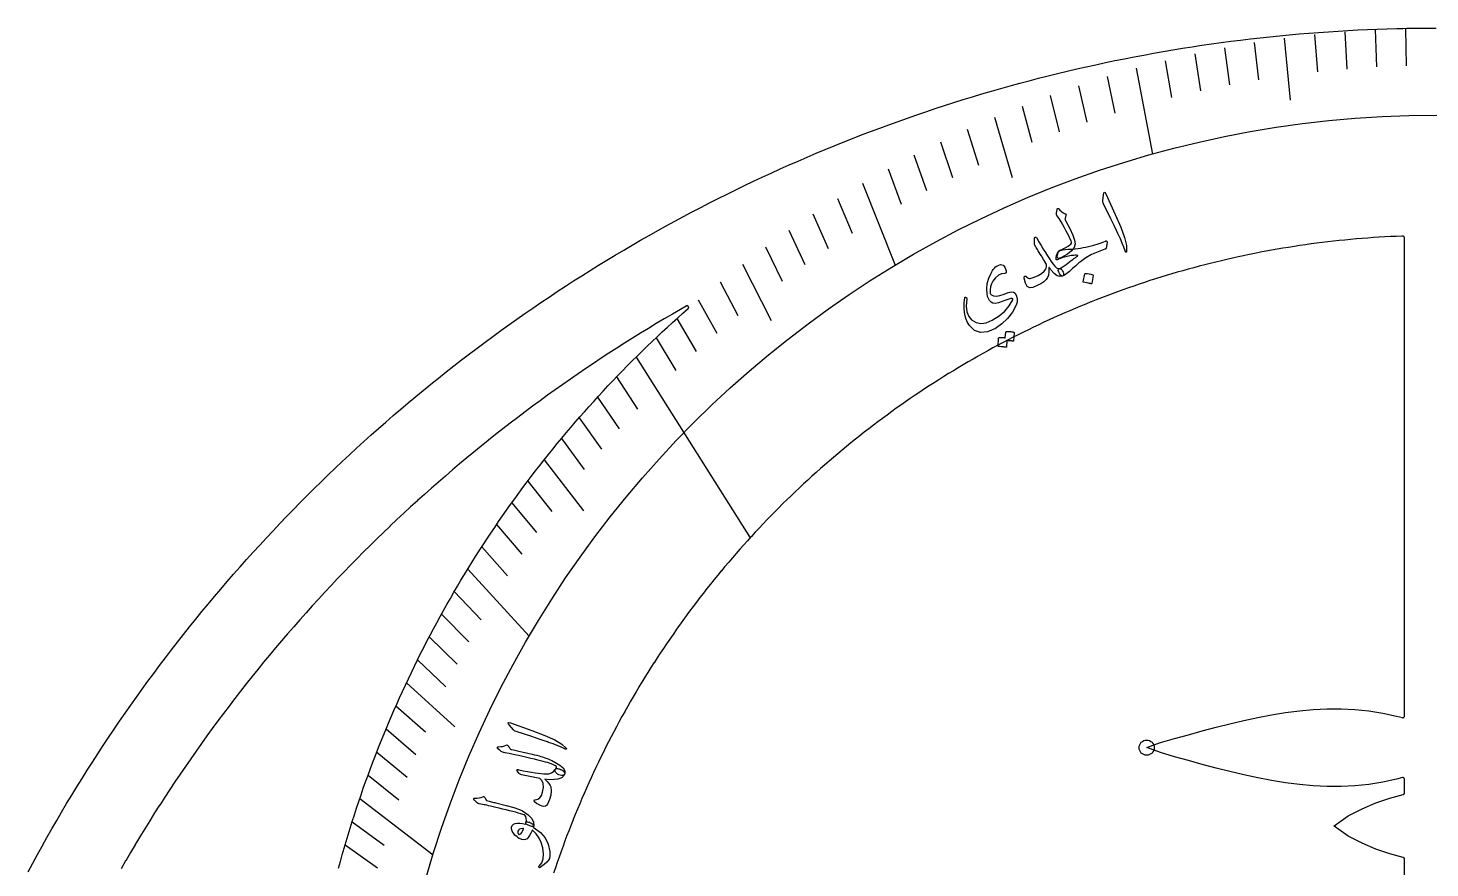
# Model space of a CAD drawing. Header units: millimetres. Extents: x -252 to 252, y -252 to 252.
# Drawn here: x -222.4 to -1, y 119.5 to 252.2 of the extents above; entities that cross this region are included whole.
import ezdxf

# ---------------------------------------------------------------- set-up
doc = ezdxf.new("R2010")
doc.units = ezdxf.units.MM
for name, color, linetype in [('CUT_INNER', 6, 'Continuous'), ('CUT_OUTER', 1, 'Continuous'), ('ENGRAVE', 7, 'Continuous'), ('ENGRAVE_FINE', 8, 'Continuous'), ('TEXT', 5, 'Continuous')]:
    doc.layers.add(name, color=color, linetype=linetype)

msp = doc.modelspace()

# ---------------------------------------------------------------- linework, layer by layer
at = {"layer": 'CUT_INNER'}
for points in [[(-5, 66.5864), (-5, 120.9072), (-5.0013, 120.9322), (-5.005, 120.9569), (-5.0112, 120.9812), (-5.0198, 121.0047), (-5.0307, 121.0272), (-5.0438, 121.0485), (-5.059, 121.0685), (-5.0761, 121.0868), (-5.0949, 121.1032), (-5.1153, 121.1178), (-5.1371, 121.1302), (-5.1599, 121.1404), (-5.1837, 121.1482), (-7.3031, 121.7311), (-7.3102, 121.7333), (-9.4959, 122.4773), (-9.5034, 122.4801), (-11.6883, 123.3841), (-11.6971, 123.3882), (-13.8811, 124.4968), (-13.8857, 124.4993), (-13.89, 124.5023), (-16.0739, 126.1187), (-16.0784, 126.1223), (-16.0739, 126.126), (-13.89, 127.7424), (-13.8857, 127.7454), (-13.8811, 127.7479), (-11.6971, 128.8565), (-11.6883, 128.8606), (-9.5034, 129.7646), (-9.4959, 129.7674), (-7.3102, 130.5114), (-7.3031, 130.5136), (-5.1837, 131.0965), (-5.1599, 131.1043), (-5.1371, 131.1145), (-5.1153, 131.1269), (-5.0949, 131.1415), (-5.0761, 131.1579), (-5.059, 131.1762), (-5.0438, 131.1962), (-5.0307, 131.2175), (-5.0198, 131.24), (-5.0112, 131.2635), (-5.005, 131.2878), (-5.0013, 131.3125), (-5, 131.3375), (-5, 133.5215), (-5.0012, 133.5457), (-5.0047, 133.5696), (-5.0105, 133.5931), (-5.0185, 133.6159), (-5.0287, 133.6379), (-5.041, 133.6587), (-5.0552, 133.6783), (-5.0713, 133.6963), (-5.089, 133.7128), (-5.1083, 133.7275), (-5.1288, 133.7402), (-5.1505, 133.7509), (-5.1732, 133.7594), (-5.1965, 133.7657), (-5.2204, 133.7698), (-5.2445, 133.7715), (-5.2687, 133.7708), (-5.2927, 133.7678), (-5.3163, 133.7626), (-6.2326, 133.5105), (-6.2396, 133.5088), (-8.4257, 133.0408), (-8.4326, 133.0396), (-10.6188, 132.6981), (-10.6256, 132.6972), (-12.812, 132.4764), (-12.8185, 132.4759), (-15.0052, 132.3696), (-15.0114, 132.3694), (-17.1984, 132.3711), (-17.2042, 132.3712), (-19.3917, 132.4737), (-19.397, 132.474), (-21.585, 132.6692), (-21.5898, 132.6697), (-23.7784, 132.949), (-23.7825, 132.9496), (-25.9717, 133.3036), (-25.9753, 133.3042), (-28.1651, 133.7233), (-28.168, 133.7239), (-30.3584, 134.1979), (-30.3608, 134.1985), (-32.5517, 134.7176), (-32.5535, 134.718), (-34.745, 135.2725), (-34.7463, 135.2729), (-36.9377, 135.8538), (-39.1309, 136.4547), (-41.3242, 137.0722), (-41.3254, 137.0725), (-43.5142, 137.7138), (-43.5214, 137.7162), (-45.7049, 138.5008), (-45.71, 138.503), (-45.7049, 138.5052), (-43.5214, 139.2898), (-43.5142, 139.2922), (-41.3254, 139.9335), (-41.3242, 139.9338), (-39.1326, 140.5508), (-36.9397, 141.1516), (-34.7463, 141.7331), (-34.745, 141.7335), (-32.5535, 142.288), (-32.5517, 142.2884), (-30.3608, 142.8075), (-30.3584, 142.8081), (-28.168, 143.2821), (-28.1651, 143.2827), (-25.9753, 143.7018), (-25.9717, 143.7024), (-23.7825, 144.0564), (-23.7784, 144.057), (-21.5898, 144.3363), (-21.585, 144.3368), (-19.397, 144.532), (-19.3917, 144.5323), (-17.2042, 144.6348), (-17.1984, 144.6349), (-15.0114, 144.6366), (-15.0052, 144.6364), (-12.8185, 144.5301), (-12.812, 144.5296), (-10.6256, 144.3088), (-10.6188, 144.3079), (-8.4326, 143.9664), (-8.4257, 143.9652), (-6.2396, 143.4972), (-6.2326, 143.4955), (-5.3163, 143.2434), (-5.2927, 143.2382), (-5.2687, 143.2352), (-5.2445, 143.2345), (-5.2204, 143.2362), (-5.1965, 143.2403), (-5.1732, 143.2466), (-5.1505, 143.2551), (-5.1288, 143.2658), (-5.1083, 143.2785), (-5.089, 143.2932), (-5.0713, 143.3097), (-5.0552, 143.3278), (-5.041, 143.3473), (-5.0287, 143.3682), (-5.0185, 143.3901), (-5.0105, 143.4129), (-5.0047, 143.4364), (-5.0012, 143.4603), (-5, 143.4845), (-5, 219.0696), (-5.0013, 219.0946), (-5.005, 219.1194), (-5.0112, 219.1436), (-5.0198, 219.1672), (-5.0308, 219.1897), (-5.0439, 219.2111), (-5.0591, 219.231), (-5.0762, 219.2493), (-5.0951, 219.2658), (-5.1155, 219.2803), (-5.1373, 219.2927), (-5.1602, 219.3029), (-5.184, 219.3107), (-5.2085, 219.3161), (-5.2334, 219.319), (-5.2584, 219.3194), (-5.4025, 219.3146), (-5.4041, 219.3145), (-6.3026, 219.2786), (-6.3041, 219.2786), (-7.2024, 219.2372), (-7.2039, 219.2371), (-8.1019, 219.1903), (-8.1034, 219.1902), (-9.0011, 219.1378), (-9.0026, 219.1377), (-9.9, 219.0798), (-9.9015, 219.0797), (-10.7985, 219.0163), (-10.8, 219.0162), (-11.6966, 218.9473), (-11.6981, 218.9472), (-12.5943, 218.8728), (-12.5958, 218.8726), (-13.4914, 218.7927), (-13.493, 218.7926), (-14.3881, 218.7072), (-14.3896, 218.707), (-15.2843, 218.6162), (-15.2858, 218.616), (-16.1798, 218.5196), (-16.1813, 218.5195), (-17.0748, 218.4176), (-17.0763, 218.4174), (-17.9691, 218.3101), (-17.9706, 218.3099), (-18.8627, 218.1971), (-18.8642, 218.1969), (-19.7556, 218.0786), (-19.7572, 218.0784), (-20.6478, 217.9547), (-20.6493, 217.9544), (-21.5392, 217.8252), (-21.5407, 217.825), (-22.4298, 217.6903), (-22.4313, 217.6901), (-23.3196, 217.55), (-23.3211, 217.5497), (-24.2084, 217.4042), (-24.2099, 217.4039), (-25.0964, 217.2529), (-25.0979, 217.2526), (-25.9834, 217.0962), (-25.9849, 217.0959), (-26.8694, 216.934), (-26.871, 216.9337), (-27.7545, 216.7664), (-27.756, 216.7662), (-28.6384, 216.5934), (-28.6399, 216.5931), (-29.5213, 216.415), (-29.5228, 216.4147), (-30.4031, 216.2312), (-30.4046, 216.2308), (-31.2838, 216.0419), (-31.2853, 216.0416), (-32.1632, 215.8472), (-32.1647, 215.8469), (-33.0415, 215.6472), (-33.043, 215.6469), (-33.9185, 215.4418), (-33.92, 215.4414), (-34.7942, 215.231), (-34.7957, 215.2306), (-35.6687, 215.0148), (-35.6702, 215.0144), (-36.5417, 214.7932), (-36.5432, 214.7929), (-37.4135, 214.5663), (-37.4149, 214.566), (-38.2838, 214.3341), (-38.2852, 214.3337), (-39.1526, 214.0965), (-39.1541, 214.0961), (-40.02, 213.8536), (-40.0215, 213.8532), (-40.8859, 213.6054), (-40.8873, 213.605), (-41.7502, 213.3519), (-41.7517, 213.3515), (-42.613, 213.0931), (-42.6144, 213.0926), (-43.4741, 212.829), (-43.4756, 212.8285), (-44.3336, 212.5596), (-44.3351, 212.5591), (-45.1915, 212.2849), (-45.193, 212.2844), (-46.0477, 212.005), (-46.0491, 212.0045), (-46.9021, 211.7198), (-46.9035, 211.7193), (-47.7547, 211.4294), (-47.7562, 211.4289), (-48.6056, 211.1338), (-48.607, 211.1333), (-49.4546, 210.8329), (-49.456, 210.8324), (-50.3018, 210.5269), (-50.3032, 210.5264), (-51.147, 210.2157), (-51.1485, 210.2151), (-51.9904, 209.8992), (-51.9918, 209.8987), (-52.8318, 209.5776), (-52.8332, 209.5771), (-53.6712, 209.2509), (-53.6726, 209.2503), (-54.5085, 208.919), (-54.51, 208.9184), (-55.3439, 208.582), (-55.3453, 208.5814), (-56.1771, 208.2398), (-56.1785, 208.2392), (-57.0082, 207.8926), (-57.0096, 207.892), (-57.8372, 207.5402), (-57.8386, 207.5396), (-58.664, 207.1828), (-58.6654, 207.1822), (-59.4886, 206.8203), (-59.49, 206.8197), (-60.3109, 206.4528), (-60.3123, 206.4522), (-61.131, 206.0802), (-61.1324, 206.0796), (-61.9488, 205.7026), (-61.9502, 205.702), (-62.7643, 205.32), (-62.7656, 205.3193), (-63.5773, 204.9324), (-63.5787, 204.9317), (-64.388, 204.5398), (-64.3894, 204.5391), (-65.1963, 204.1422), (-65.1977, 204.1415), (-66.0021, 203.7397), (-66.0035, 203.739), (-66.8054, 203.3323), (-66.8068, 203.3316), (-67.6063, 202.9199), (-67.6076, 202.9192), (-68.4045, 202.5026), (-68.4059, 202.5019), (-69.2002, 202.0804), (-69.2016, 202.0797), (-69.9933, 201.6534), (-69.9946, 201.6527), (-70.7838, 201.2215), (-70.7851, 201.2208), (-71.5715, 200.7848), (-71.5729, 200.784), (-72.3566, 200.3432), (-72.358, 200.3424), (-73.139, 199.8968), (-73.1403, 199.896), (-73.9186, 199.4456), (-73.9199, 199.4449), (-74.6954, 198.9897), (-74.6968, 198.9889), (-75.4695, 198.529), (-75.4708, 198.5282), (-76.2406, 198.0636), (-76.2419, 198.0628), (-77.0089, 197.5934), (-77.0102, 197.5926), (-77.7744, 197.1185), (-77.7757, 197.1177), (-78.5368, 196.639), (-78.5381, 196.6381), (-79.2964, 196.1547), (-79.2976, 196.1539), (-80.0529, 195.6659), (-80.0542, 195.665), (-80.8064, 195.1723), (-80.8077, 195.1715), (-81.5569, 194.6742), (-81.5582, 194.6734), (-82.3043, 194.1715), (-82.3056, 194.1706), (-83.0486, 193.6642), (-83.0499, 193.6633), (-83.7898, 193.1523), (-83.7911, 193.1515), (-84.5278, 192.6359), (-84.5291, 192.6351), (-85.2627, 192.115), (-85.2639, 192.1141), (-85.9943, 191.5896), (-85.9956, 191.5887), (-86.7227, 191.0597), (-86.724, 191.0588), (-87.4479, 190.5254), (-87.4491, 190.5245), (-88.1697, 189.9866), (-88.1709, 189.9857), (-88.8882, 189.4434), (-88.8894, 189.4425), (-89.6034, 188.8958), (-89.6046, 188.8948), (-90.3152, 188.3438), (-90.3164, 188.3428), (-91.0236, 187.7875), (-91.0248, 187.7865), (-91.7286, 187.2268), (-91.7298, 187.2258), (-92.4301, 186.6618), (-92.4313, 186.6608), (-93.1281, 186.0925), (-93.1293, 186.0915), (-93.8227, 185.5189), (-93.8239, 185.518), (-94.5137, 184.9411), (-94.5149, 184.9401), (-95.2011, 184.3591), (-95.2023, 184.3581), (-95.885, 183.7728), (-95.8861, 183.7718), (-96.5652, 183.1824), (-96.5664, 183.1814), (-97.2418, 182.5878), (-97.243, 182.5868), (-97.9148, 181.9891), (-97.9159, 181.9881), (-98.5841, 181.3862), (-98.5852, 181.3852), (-99.2496, 180.7793), (-99.2508, 180.7782), (-99.9114, 180.1683), (-99.9126, 180.1672), (-100.5695, 179.5532), (-100.5706, 179.5521), (-101.2238, 178.9341), (-101.2249, 178.933), (-101.8742, 178.311), (-101.8753, 178.3099), (-102.5209, 177.6839), (-102.522, 177.6828), (-103.1636, 177.0529), (-103.1647, 177.0518), (-103.8025, 176.4179), (-103.8036, 176.4168), (-104.4375, 175.779), (-104.4386, 175.7779), (-105.0685, 175.1363), (-105.0696, 175.1352), (-105.6956, 174.4897), (-105.6967, 174.4886), (-106.3187, 173.8392), (-106.3198, 173.8381), (-106.9378, 173.1849), (-106.9389, 173.1838), (-107.5529, 172.5269), (-107.5539, 172.5258), (-108.1639, 171.8651), (-108.165, 171.8639), (-108.7709, 171.1995), (-108.7719, 171.1984), (-109.3737, 170.5303), (-109.3748, 170.5291), (-109.9725, 169.8573), (-109.9735, 169.8562), (-110.5671, 169.1807), (-110.5681, 169.1796), (-111.1575, 168.5005), (-111.1585, 168.4993), (-111.7438, 167.8166), (-111.7448, 167.8154), (-112.3258, 167.1292), (-112.3268, 167.128), (-112.9036, 166.4382), (-112.9046, 166.437), (-113.4772, 165.7436), (-113.4782, 165.7425), (-114.0465, 165.0456), (-114.0475, 165.0444), (-114.6115, 164.3441), (-114.6125, 164.3429), (-115.1722, 163.6391), (-115.1731, 163.6379), (-115.7285, 162.9307), (-115.7295, 162.9295), (-116.2805, 162.2189), (-116.2815, 162.2177), (-116.8281, 161.5038), (-116.8291, 161.5025), (-117.3714, 160.7852), (-117.3723, 160.784), (-117.9102, 160.0634), (-117.9111, 160.0622), (-118.4445, 159.3383), (-118.4454, 159.337), (-118.9744, 158.6099), (-118.9753, 158.6086), (-119.4998, 157.8782), (-119.5007, 157.877), (-120.0207, 157.1434), (-120.0216, 157.1421), (-120.5371, 156.4054), (-120.538, 156.4041), (-121.049, 155.6642), (-121.0499, 155.6629), (-121.5563, 154.9199), (-121.5572, 154.9186), (-122.059, 154.1725), (-122.0599, 154.1712), (-122.5572, 153.422), (-122.558, 153.4207), (-123.0507, 152.6685), (-123.0515, 152.6672), (-123.5396, 151.912), (-123.5404, 151.9107), (-124.0238, 151.1524), (-124.0246, 151.1512), (-124.5034, 150.39), (-124.5042, 150.3887), (-124.9783, 149.6246), (-124.9791, 149.6233), (-125.4484, 148.8563), (-125.4492, 148.855), (-125.9139, 148.0851), (-125.9147, 148.0838), (-126.3746, 147.3111), (-126.3754, 147.3098), (-126.8306, 146.5343), (-126.8313, 146.5329), (-127.2817, 145.7546), (-127.2825, 145.7533), (-127.7281, 144.9723), (-127.7289, 144.9709), (-128.1697, 144.1872), (-128.1704, 144.1859), (-128.6064, 143.3994), (-128.6072, 143.3981), (-129.0383, 142.609), (-129.0391, 142.6076), (-129.4654, 141.8159), (-129.4661, 141.8145), (-129.8876, 141.0202), (-129.8883, 141.0188), (-130.3049, 140.2219), (-130.3056, 140.2206), (-130.7172, 139.4211), (-130.7179, 139.4198), (-131.1247, 138.6178), (-131.1254, 138.6164), (-131.5272, 137.812), (-131.5279, 137.8106), (-131.9248, 137.0037), (-131.9255, 137.0024), (-132.3174, 136.193), (-132.3181, 136.1917), (-132.705, 135.38), (-132.7057, 135.3786), (-133.0876, 134.5645), (-133.0883, 134.5631), (-133.4652, 133.7467), (-133.4659, 133.7453), (-133.8378, 132.9267), (-133.8385, 132.9253), (-134.2054, 132.1043), (-134.206, 132.1029), (-134.5679, 131.2797), (-134.5685, 131.2783), (-134.9253, 130.4529), (-134.9259, 130.4515), (-135.2777, 129.624), (-135.2783, 129.6225), (-135.6249, 128.7928), (-135.6255, 128.7914), (-135.9671, 127.9596), (-135.9677, 127.9582), (-136.3041, 127.1243), (-136.3047, 127.1229), (-136.636, 126.2869), (-136.6366, 126.2855), (-136.9628, 125.4475), (-136.9633, 125.4461), (-137.2844, 124.6061), (-137.2849, 124.6047), (-137.6008, 123.7628), (-137.6013, 123.7614), (-137.912, 122.9175), (-137.9126, 122.9161), (-138.2181, 122.0704), (-138.2186, 122.0689), (-138.519, 121.2213), (-138.5195, 121.2199), (-138.8146, 120.3705), (-138.8151, 120.369), (-139.105, 119.5178), (-139.1055, 119.5164), (-139.3902, 118.6634)], [(-173.3712, 119.4485), (-173.0806, 120.5114), (-172.7834, 121.5725), (-172.4798, 122.6317), (-172.1696, 123.6891), (-171.853, 124.7446), (-171.5299, 125.798), (-171.2003, 126.8495), (-170.8643, 127.899), (-170.5219, 128.9463), (-170.173, 129.9916), (-169.8178, 131.0347), (-169.4561, 132.0755), (-169.0881, 133.1142), (-168.7137, 134.1506), (-168.3329, 135.1846), (-167.9458, 136.2163), (-167.5524, 137.2456), (-167.1527, 138.2725), (-166.7467, 139.2969), (-166.3344, 140.3187), (-165.9158, 141.3381), (-165.491, 142.3548), (-165.06, 143.3689), (-164.6227, 144.3804), (-164.1793, 145.3892), (-163.7297, 146.3952), (-163.2739, 147.3984), (-162.8119, 148.3988), (-162.3439, 149.3964), (-161.8697, 150.3911), (-161.3894, 151.3828), (-160.903, 152.3716), (-160.4106, 153.3574), (-159.9122, 154.3401), (-159.4077, 155.3198), (-158.8972, 156.2963), (-158.3808, 157.2697), (-157.8584, 158.24), (-157.33, 159.2069), (-156.7957, 160.1707), (-156.2555, 161.1311), (-155.7095, 162.0882), (-155.1575, 163.0419), (-154.5998, 163.9923), (-154.0362, 164.9392), (-153.4668, 165.8826), (-152.8916, 166.8225), (-152.3107, 167.7588), (-151.724, 168.6916), (-151.1316, 169.6207), (-150.5336, 170.5462), (-149.9298, 171.468), (-149.3205, 172.3861), (-148.7055, 173.3005), (-148.0849, 174.211), (-147.4587, 175.1177), (-146.827, 176.0206), (-146.1897, 176.9196), (-145.547, 177.8146), (-144.8987, 178.7057), (-144.245, 179.5928), (-143.5859, 180.4758), (-142.9214, 181.3548), (-142.2515, 182.2297), (-141.5762, 183.1005), (-140.8956, 183.9671), (-140.2097, 184.8295), (-139.5185, 185.6877), (-138.8221, 186.5417), (-138.1204, 187.3913), (-137.4136, 188.2367), (-136.7015, 189.0776), (-135.9844, 189.9142), (-135.2621, 190.7464), (-134.5347, 191.5741), (-133.8022, 192.3974), (-133.0647, 193.2161), (-132.3222, 194.0303), (-131.5747, 194.84), (-130.8223, 195.645), (-130.0649, 196.4454), (-129.3027, 197.2411), (-128.5355, 198.0321), (-127.7636, 198.8185), (-126.9868, 199.6), (-126.2052, 200.3768), (-125.4189, 201.1488), (-124.6279, 201.9159), (-123.8322, 202.6782), (-123.0318, 203.4356), (-122.2268, 204.188), (-121.4171, 204.9355), (-120.6029, 205.678), (-119.7842, 206.4155), (-118.961, 207.148), (-118.1452, 207.8648), (-118.1277, 207.8819), (-118.1118, 207.9006), (-118.0979, 207.9207), (-118.086, 207.9421), (-118.0763, 207.9646), (-118.0688, 207.9879), (-118.0636, 208.0118), (-118.0608, 208.0361), (-118.0604, 208.0606), (-118.0624, 208.085), (-118.0667, 208.1091), (-118.0734, 208.1326), (-118.0824, 208.1554), (-118.0935, 208.1772), (-118.1068, 208.1978), (-118.1219, 208.217), (-118.1389, 208.2347), (-118.1575, 208.2506), (-118.1776, 208.2645), (-118.199, 208.2765), (-118.2214, 208.2863), (-118.2447, 208.2939), (-118.2686, 208.2991), (-118.2929, 208.302), (-118.3174, 208.3025), (-118.3418, 208.3006), (-118.3659, 208.2963), (-118.3895, 208.2897), (-118.4123, 208.2808), (-118.4342, 208.2698), (-119.3697, 207.736), (-119.371, 207.7352), (-120.6421, 206.9996), (-120.6434, 206.9989), (-121.91, 206.2555), (-121.9113, 206.2547), (-123.1732, 205.5036), (-123.1745, 205.5028), (-124.4318, 204.7439), (-124.4332, 204.7431), (-125.6858, 203.9766), (-125.6871, 203.9758), (-126.935, 203.2016), (-126.9363, 203.2007), (-128.1794, 202.4189), (-128.1807, 202.4181), (-129.419, 201.6286), (-129.4203, 201.6277), (-130.6538, 200.8307), (-130.6551, 200.8298), (-131.8836, 200.0252), (-131.8849, 200.0244), (-133.1084, 199.2122), (-133.1097, 199.2114), (-134.3283, 198.3917), (-134.3295, 198.3909), (-135.5431, 197.5638), (-135.5443, 197.5629), (-136.7527, 196.7284), (-136.754, 196.7275), (-137.9573, 195.8856), (-137.9585, 195.8847), (-139.1566, 195.0354), (-139.1578, 195.0345), (-140.3507, 194.1779), (-140.3519, 194.177), (-141.5395, 193.3131), (-141.5407, 193.3122), (-142.723, 192.4409), (-142.7242, 192.44), (-143.9011, 191.5616), (-143.9023, 191.5607), (-145.0738, 190.675), (-145.075, 190.6741), (-146.241, 189.7813), (-146.2422, 189.7803), (-147.4027, 188.8804), (-147.4039, 188.8794), (-148.5589, 187.9724), (-148.5601, 187.9714), (-149.7095, 187.0573), (-149.7107, 187.0564), (-150.8544, 186.1352), (-150.8556, 186.1342), (-151.9937, 185.2061), (-151.9949, 185.2051), (-153.1272, 184.27), (-153.1284, 184.269), (-154.255, 183.3269), (-154.2562, 183.3259), (-155.377, 182.377), (-155.3781, 182.376), (-156.4931, 181.4202), (-156.4943, 181.4192), (-157.6033, 180.4565), (-157.6045, 180.4555), (-158.7076, 179.4861), (-158.7088, 179.4851), (-159.8059, 178.5089), (-159.8071, 178.5079), (-160.8982, 177.525), (-160.8994, 177.524), (-161.9845, 176.5344), (-161.9856, 176.5334), (-163.0646, 175.5372), (-163.0658, 175.5361), (-164.1386, 174.5333), (-164.1398, 174.5323), (-165.2065, 173.5229), (-165.2076, 173.5218), (-166.2681, 172.5059), (-166.2692, 172.5049), (-167.3234, 171.4825), (-167.3245, 171.4814), (-168.3725, 170.4526), (-168.3736, 170.4515), (-169.4152, 169.4163), (-169.4163, 169.4152), (-170.4515, 168.3736), (-170.4526, 168.3725), (-171.4814, 167.3245), (-171.4825, 167.3234), (-172.5049, 166.2692), (-172.5059, 166.2681), (-173.5218, 165.2076), (-173.5229, 165.2065), (-174.5323, 164.1398), (-174.5333, 164.1386), (-175.5361, 163.0658), (-175.5372, 163.0646), (-176.5334, 161.9856), (-176.5344, 161.9845), (-177.524, 160.8994), (-177.525, 160.8982), (-178.5079, 159.8071), (-178.5089, 159.8059), (-179.4851, 158.7088), (-179.4861, 158.7076), (-180.4555, 157.6045), (-180.4565, 157.6033), (-181.4192, 156.4943), (-181.4202, 156.4931), (-182.376, 155.3781), (-182.377, 155.377), (-183.3259, 154.2562), (-183.3269, 154.255), (-184.269, 153.1284), (-184.27, 153.1272), (-185.2051, 151.9949), (-185.2061, 151.9937), (-186.1342, 150.8556), (-186.1352, 150.8544), (-187.0564, 149.7107), (-187.0573, 149.7095), (-187.9714, 148.5601), (-187.9724, 148.5589), (-188.8794, 147.4039), (-188.8804, 147.4027), (-189.7803, 146.2422), (-189.7813, 146.241), (-190.6741, 145.075), (-190.675, 145.0738), (-191.5607, 143.9023), (-191.5616, 143.9011), (-192.44, 142.7242), (-192.4409, 142.723), (-193.3122, 141.5407), (-193.3131, 141.5395), (-194.177, 140.3519), (-194.1779, 140.3507), (-195.0345, 139.1578), (-195.0354, 139.1566), (-195.8847, 137.9585), (-195.8856, 137.9573), (-196.7275, 136.754), (-196.7284, 136.7527), (-197.5629, 135.5443), (-197.5638, 135.5431), (-198.3909, 134.3295), (-198.3917, 134.3283), (-199.2114, 133.1097), (-199.2122, 133.1084), (-200.0244, 131.8849), (-200.0252, 131.8836), (-200.8298, 130.6551), (-200.8307, 130.6538), (-201.6277, 129.4203), (-201.6286, 129.419), (-202.4181, 128.1807), (-202.4189, 128.1794), (-203.2007, 126.9363), (-203.2016, 126.935), (-203.9758, 125.6871), (-203.9766, 125.6858), (-204.7431, 124.4332), (-204.7439, 124.4318), (-205.5028, 123.1745), (-205.5036, 123.1732), (-206.2547, 121.9113), (-206.2555, 121.91), (-206.9989, 120.6434), (-206.9996, 120.6421), (-207.7352, 119.371)]]:
    msp.add_lwpolyline(points, dxfattribs=at)
at = {"layer": 'CUT_OUTER'}
msp.add_lwpolyline([(-222.4209, 118.8856), (-221.6872, 120.2481), (-220.9452, 121.6061), (-220.1949, 122.9595), (-219.4363, 124.3083), (-218.6694, 125.6524), (-217.8943, 126.9917), (-217.111, 128.3263), (-216.3195, 129.6561), (-215.5199, 130.9809), (-214.7122, 132.3009), (-213.8964, 133.6158), (-213.0725, 134.9258), (-212.2406, 136.2306), (-211.4007, 137.5303), (-210.5528, 138.8249), (-209.6971, 140.1142), (-208.8334, 141.3982), (-207.9619, 142.6769), (-207.0825, 143.9503), (-206.1953, 145.2182), (-205.3004, 146.4807), (-204.3978, 147.7376), (-203.4874, 148.989), (-202.5694, 150.2347), (-201.6438, 151.4749), (-200.7105, 152.7093), (-199.7697, 153.9379), (-198.8214, 155.1608), (-197.8656, 156.3778), (-196.9024, 157.589), (-195.9318, 158.7942), (-194.9537, 159.9934), (-193.9683, 161.1866), (-192.9757, 162.3737), (-191.9757, 163.5547), (-190.9686, 164.7296), (-189.9542, 165.8983), (-188.9327, 167.0607), (-187.9041, 168.2168), (-186.8684, 169.3666), (-185.8257, 170.51), (-184.7759, 171.647), (-183.7192, 172.7775), (-182.6556, 173.9016), (-181.5852, 175.019), (-180.5078, 176.1299), (-179.4237, 177.2342), (-178.3329, 178.3318), (-177.2353, 179.4227), (-176.131, 180.5068), (-175.0202, 181.5841), (-173.9027, 182.6546), (-172.7787, 183.7182), (-171.6481, 184.7749), (-170.5111, 185.8246), (-169.3677, 186.8674), (-168.2179, 187.9031), (-167.0618, 188.9317), (-165.8994, 189.9532), (-164.7308, 190.9676), (-163.5559, 191.9747), (-162.3749, 192.9747), (-161.1878, 193.9674), (-159.9946, 194.9527), (-158.7954, 195.9308), (-157.5902, 196.9014), (-156.379, 197.8647), (-155.162, 198.8205), (-153.9391, 199.7688), (-152.7105, 200.7096), (-151.4761, 201.6428), (-150.236, 202.5685), (-148.9902, 203.4865), (-147.7388, 204.3969), (-146.4819, 205.2995), (-145.2195, 206.1944), (-143.9515, 207.0816), (-142.6782, 207.961), (-141.3995, 208.8325), (-140.1154, 209.6962), (-138.8261, 210.552), (-137.5316, 211.3999), (-136.2319, 212.2397), (-134.927, 213.0717), (-133.6171, 213.8955), (-132.3022, 214.7114), (-130.9822, 215.5191), (-129.6574, 216.3188), (-128.3276, 217.1103), (-126.993, 217.8936), (-125.6537, 218.6687), (-124.3096, 219.4356), (-122.9608, 220.1942), (-121.6074, 220.9445), (-120.2494, 221.6865), (-118.8869, 222.4202), (-117.5199, 223.1455), (-116.1485, 223.8624), (-114.7728, 224.5708), (-113.3927, 225.2708), (-112.0083, 225.9623), (-110.6197, 226.6454), (-109.227, 227.3198), (-107.8301, 227.9858), (-106.4292, 228.6431), (-105.0242, 229.2918), (-103.6153, 229.9319), (-102.2026, 230.5634), (-100.7859, 231.1862), (-99.3655, 231.8002), (-97.9413, 232.4055), (-96.5135, 233.0021), (-95.082, 233.5899), (-93.6469, 234.1689), (-92.2083, 234.7391), (-90.7662, 235.3005), (-89.3208, 235.853), (-87.8719, 236.3966), (-86.4198, 236.9314), (-84.9643, 237.4572), (-83.5057, 237.974), (-82.044, 238.4819), (-80.5791, 238.9808), (-79.1113, 239.4708), (-77.6404, 239.9517), (-76.1666, 240.4235), (-74.69, 240.8864), (-73.2105, 241.3401), (-71.7283, 241.7848), (-70.2434, 242.2204), (-68.7558, 242.6468), (-67.2657, 243.0641), (-65.773, 243.4723), (-64.2779, 243.8713), (-62.7803, 244.2611), (-61.2803, 244.6417), (-59.7781, 245.0131), (-58.2736, 245.3753), (-56.7669, 245.7282), (-55.2581, 246.0719), (-53.7472, 246.4063), (-52.2342, 246.7315), (-50.7193, 247.0473), (-49.2025, 247.3539), (-47.6839, 247.6511), (-46.1634, 247.9391), (-44.6412, 248.2176), (-43.1173, 248.4869), (-41.5918, 248.7468), (-40.0648, 248.9973), (-38.5362, 249.2384), (-37.0062, 249.4702), (-35.4748, 249.6926), (-33.942, 249.9055), (-32.408, 250.1091), (-30.8727, 250.3032), (-29.3363, 250.488), (-27.7988, 250.6633), (-26.2602, 250.8291), (-24.7207, 250.9855), (-23.1802, 251.1325), (-21.6388, 251.27), (-20.0967, 251.398), (-18.5537, 251.5166), (-17.0101, 251.6257), (-15.4659, 251.7253), (-13.921, 251.8155), (-12.3756, 251.8962), (-10.8298, 251.9674), (-9.2835, 252.0291), (-7.737, 252.0813), (-6.1901, 252.124), (-5.2354, 252.1445), (-4.6422, 252.1573), (-3.0949, 252.181), (-1.5475, 252.1953), (0, 252.2)], dxfattribs=at)
at = {"layer": 'ENGRAVE'}
for points in [[(-47.3942, 245.8333), (-44.7791, 232.269)], [(-90.6019, 227.6701), (-85.4476, 214.7182)], [(-126.3798, 200.2041), (-108.3573, 171.6539)], [(-152.9552, 166.7191), (-143.2449, 156.135)], [(-170.0098, 130.4734), (-158.421, 121.5796)]]:
    msp.add_lwpolyline(points, dxfattribs=at)
for centre, radius in [((0, 72.6143), 165.8156), ((-45.7109, 138.503), 1.2)]:
    msp.add_circle(centre, radius, dxfattribs=at)
at = {"layer": 'ENGRAVE_FINE'}
for points in [[(-23.971, 250.593), (-23.0337, 240.7942)], [(-19.2034, 251.1703), (-18.7533, 245.2831)], [(-14.4181, 251.6203), (-14.0804, 245.7268)], [(-9.6194, 251.9422), (-9.3943, 246.0443)], [(-4.8119, 252.1355), (-4.6993, 246.2349)], [(-38.1247, 248.1066), (-37.2266, 242.2621)], [(-33.4359, 249.0599), (-32.6495, 243.2022)], [(-28.7166, 249.8892), (-28.0421, 244.0198)], [(-42.7788, 247.0305), (-41.7693, 241.2012)], [(-51.9668, 244.5168), (-50.7355, 238.723)], [(-60.9688, 241.5339), (-59.5171, 235.7827)], [(-56.493, 243.083), (-55.1512, 237.3096)], [(-65.3907, 239.8718), (-63.8294, 234.1445)], [(-69.7551, 238.0992), (-66.9706, 228.5949)], [(-74.0586, 236.2185), (-72.2797, 230.5442)], [(-78.2981, 234.2324), (-76.4111, 228.5872)], [(-82.4705, 232.1438), (-80.4759, 226.5293)], [(-86.5727, 229.9553), (-84.4712, 224.3734)], [(-94.5556, 225.2913), (-92.2422, 219.7794)], [(-98.4312, 222.8219), (-96.0129, 217.3476)], [(-102.2264, 220.2652), (-99.704, 214.8301)], [(-105.9391, 217.6244), (-103.3132, 212.2302)], [(-109.5671, 214.903), (-105.0177, 205.9797)], [(-113.1088, 212.1042), (-110.2784, 206.7966)], [(-116.5623, 209.2314), (-113.631, 203.9696)], [(-119.9262, 206.2882), (-116.8948, 201.0737)], [(-123.1991, 203.278), (-120.0685, 198.1124)], [(-129.4673, 197.0701), (-126.141, 192.0071)], [(-132.4605, 193.8794), (-129.038, 188.87)], [(-135.3588, 190.6355), (-131.8411, 185.6812)], [(-138.1616, 187.3418), (-134.5497, 182.4441)], [(-140.8684, 184.0015), (-134.6886, 175.9294)], [(-143.4789, 180.6182), (-139.6818, 175.8383)], [(-145.9928, 177.195), (-142.1049, 172.4762)], [(-148.4101, 173.7353), (-144.4325, 169.079)], [(-150.7309, 170.2423), (-146.6648, 165.65)], [(-155.0835, 163.1688), (-150.8442, 158.7085)], [(-157.1161, 159.5945), (-152.7921, 155.2023)], [(-159.0535, 155.999), (-154.6461, 151.6763)], [(-160.8962, 152.3854), (-156.4068, 148.1334)], [(-162.645, 148.7563), (-155.0191, 141.7816)], [(-164.3007, 145.1146), (-159.6512, 141.0081)], [(-165.864, 141.463), (-161.1366, 137.431)], [(-167.336, 137.8039), (-162.5321, 133.8477)], [(-168.7176, 134.1399), (-163.8386, 130.2608)], [(-171.2139, 126.8069), (-166.1892, 123.0855)], [(-172.3309, 123.1424), (-167.2357, 119.5015)]]:
    msp.add_lwpolyline(points, dxfattribs=at)
at = {"layer": 'TEXT'}
for points in [[(-52.5512, 225.8364), (-52.5008, 226.1375), (-52.4207, 226.2646), (-52.3113, 226.2175), (-52.1728, 225.9963), (-50.7042, 222.7389), (-49.8158, 220.7348), (-49.2179, 219.0962), (-48.9053, 217.8249), (-48.875, 216.9215), (-48.897, 216.8394), (-48.9244, 216.7898), (-48.9573, 216.7729), (-48.9956, 216.7886), (-49.033, 216.821), (-49.0677, 216.8676), (-49.0997, 216.9286), (-49.1291, 217.0039), (-49.3316, 217.5991), (-49.5737, 218.2211), (-49.8557, 218.8698), (-50.1781, 219.5449), (-50.2589, 219.7224), (-50.4829, 220.2001), (-50.8507, 220.9775), (-51.3635, 222.0542), (-52.5305, 224.431), (-52.5833, 224.5606), (-52.6183, 224.6848), (-52.6355, 224.8036), (-52.6348, 224.9172)], [(-57.6428, 218.5763), (-57.8265, 218.9524), (-58.0244, 219.3464), (-58.2366, 219.7581), (-58.463, 220.1876), (-58.7054, 220.6361), (-58.9653, 221.1049), (-59.2428, 221.5941), (-59.5382, 222.1034), (-59.927, 222.5891), (-59.9577, 222.6608), (-59.9765, 222.7334), (-59.9834, 222.8069), (-59.9784, 222.8811), (-59.9732, 222.9204), (-59.964, 222.9729), (-59.9509, 223.0386), (-59.9339, 223.1177), (-59.9142, 223.2105), (-59.8929, 223.3175), (-59.8701, 223.4389), (-59.8457, 223.5745), (-59.8358, 223.6194), (-59.8167, 223.6562), (-59.7882, 223.6851), (-59.7504, 223.7059), (-59.715, 223.7121), (-59.6796, 223.7026), (-59.6441, 223.6776), (-59.6087, 223.637), (-59.4067, 223.4095), (-59.1695, 223.2054), (-58.8973, 223.0247), (-58.5902, 222.8671), (-58.5101, 222.8204), (-58.4636, 222.7606), (-58.4504, 222.6879), (-58.4706, 222.6021), (-58.6119, 222.0949), (-58.6167, 222.0374), (-58.6067, 221.9683), (-58.582, 221.8873), (-58.5426, 221.7946), (-57.8694, 220.5324), (-57.3934, 219.4931), (-57.1122, 218.6776), (-57.0245, 218.0864), (-57.1626, 217.5242), (-57.5674, 216.9781), (-58.2374, 216.4459), (-59.1718, 215.9237), (-59.5441, 215.7929), (-59.771, 215.8321), (-59.8526, 216.0418), (-59.7881, 216.4225), (-59.7714, 216.4761), (-59.7552, 216.5285), (-59.7394, 216.5798), (-59.7241, 216.6298), (-59.7093, 216.6787), (-59.6949, 216.7264), (-59.681, 216.7729), (-59.6677, 216.8182), (-59.6268, 216.9107), (-59.5647, 216.9903), (-59.4814, 217.057), (-59.3769, 217.1108), (-58.8972, 217.3246), (-58.4811, 217.5305), (-58.1288, 217.7288), (-57.8405, 217.9201), (-57.6891, 218.0574), (-57.6056, 218.2125), (-57.5901, 218.3854), (-57.6428, 218.5763)], [(-59.4964, 214.1844), (-59.3806, 214.178), (-59.2735, 214.1363), (-59.1751, 214.0594), (-59.0855, 213.9475), (-58.9957, 213.8001), (-58.927, 213.6518), (-58.8792, 213.5027), (-58.8523, 213.3527), (-58.8486, 213.2165), (-58.8703, 213.1091), (-58.9175, 213.0302), (-58.9902, 212.98), (-59.4307, 212.9252), (-59.8759, 213.0662), (-60.3267, 213.4034), (-60.7836, 213.9369), (-60.8542, 214.0324), (-60.9153, 214.1152), (-60.9671, 214.1853), (-61.0095, 214.2426), (-61.0425, 214.2872), (-61.066, 214.319), (-61.0802, 214.3381), (-61.0849, 214.3445), (-61.1217, 214.3751), (-61.1463, 214.3773), (-61.1586, 214.3512), (-61.1588, 214.2968), (-61.1627, 213.6882), (-61.2391, 213.1782), (-61.3881, 212.7666), (-61.6102, 212.453), (-61.9852, 212.1204), (-62.4574, 211.8062), (-63.027, 211.5093), (-63.6941, 211.2287), (-64.1966, 211.1637), (-64.5908, 211.3857), (-64.8769, 211.896), (-65.0529, 212.6957), (-65.0565, 212.8), (-65.0411, 212.8852), (-65.0068, 212.9511), (-64.9535, 212.9977), (-64.89, 213.0201), (-64.825, 213.0132), (-64.7584, 212.9769), (-64.6903, 212.9114), (-64.5452, 212.7715), (-64.4045, 212.6795), (-64.268, 212.6353), (-64.1358, 212.6391), (-63.4712, 212.8261), (-62.8759, 213.0821), (-62.3491, 213.408), (-61.89, 213.8046), (-61.7123, 214.0269), (-61.5943, 214.2743), (-61.536, 214.5468), (-61.5376, 214.8447), (-61.5958, 214.9609), (-61.7491, 215.2237), (-61.998, 215.633), (-62.3427, 216.1886), (-62.5252, 216.4867), (-62.6894, 216.7561), (-62.8354, 216.9969), (-62.9629, 217.209), (-63.0722, 217.3905), (-63.1633, 217.5393), (-63.2362, 217.6555), (-63.2908, 217.7391), (-63.3638, 217.8716), (-63.4142, 217.9941), (-63.442, 218.1067), (-63.4472, 218.2093), (-63.442, 218.3417), (-63.4368, 218.4652), (-63.4317, 218.5797), (-63.4268, 218.6852), (-63.4228, 218.7814), (-63.4206, 218.8678), (-63.4203, 218.9446), (-63.4219, 219.0117), (-63.4177, 219.0678), (-63.4002, 219.112), (-63.3693, 219.1442), (-63.325, 219.1643), (-63.2682, 219.1671), (-63.2191, 219.1547), (-63.1777, 219.1271), (-63.144, 219.0843), (-62.7668, 218.4383), (-62.4032, 217.8287), (-62.0531, 217.2558), (-61.7167, 216.7194), (-61.3945, 216.2193), (-61.0875, 215.755), (-60.7956, 215.3267), (-60.5187, 214.9343), (-60.235, 214.5787), (-59.9702, 214.3352), (-59.7241, 214.2038), (-59.4964, 214.1844)], [(-58.1407, 217.2529), (-57.7663, 217.2602), (-57.3825, 217.2821), (-56.9894, 217.3184), (-56.5869, 217.3692), (-56.1762, 217.4327), (-55.7587, 217.5074), (-55.3342, 217.5934), (-54.9027, 217.6904), (-54.076, 217.8931), (-53.3546, 218.1007), (-52.7382, 218.3146), (-52.2269, 218.5363), (-52.1705, 218.5564), (-52.1195, 218.5593), (-52.0738, 218.5447), (-52.0336, 218.5128), (-52.0017, 218.4693), (-51.9811, 218.4198), (-51.9719, 218.3643), (-51.9741, 218.3029), (-52.1228, 217.4324), (-52.1417, 217.36), (-52.1799, 217.3038), (-52.2372, 217.2638), (-52.3138, 217.24), (-53.4006, 216.8635), (-54.4071, 216.4112), (-55.3318, 215.8849), (-56.1735, 215.2859), (-56.2198, 215.2516), (-56.2972, 215.1884), (-56.4055, 215.0963), (-56.5447, 214.9752), (-56.7146, 214.8251), (-56.9151, 214.6458), (-57.1459, 214.4372), (-57.4068, 214.1991), (-57.9139, 213.7453), (-58.3459, 213.3905), (-58.7044, 213.1352), (-58.9902, 212.98), (-59.0778, 212.9767), (-59.1828, 213.0329), (-59.3052, 213.1486), (-59.4452, 213.3239), (-59.6137, 213.6329), (-59.6763, 213.8802), (-59.6328, 214.066), (-59.4832, 214.19), (-59.2331, 214.3263), (-58.8882, 214.5485), (-58.4475, 214.8561), (-57.91, 215.2482), (-57.6387, 215.4466), (-57.4008, 215.6201), (-57.1964, 215.7688), (-57.0258, 215.893), (-56.8899, 215.9924), (-56.7897, 216.0668), (-56.7252, 216.1162), (-56.6965, 216.1407), (-56.6864, 216.152), (-56.6777, 216.1618), (-56.6702, 216.1701), (-56.6642, 216.1769), (-56.6586, 216.1825), (-56.6527, 216.1873), (-56.6465, 216.1912), (-56.6399, 216.1943), (-56.6067, 216.2308), (-56.5987, 216.2573), (-56.616, 216.2739), (-56.6585, 216.2806), (-56.8389, 216.2918), (-57.0254, 216.2935), (-57.2182, 216.2857), (-57.417, 216.2684), (-57.6222, 216.2424), (-57.8342, 216.2085), (-58.0529, 216.1667), (-58.2784, 216.117), (-58.4981, 216.0638), (-58.7132, 216.0063), (-58.9237, 215.9444), (-59.1295, 215.8783), (-59.3286, 215.8077), (-59.519, 215.7326), (-59.7007, 215.653), (-59.8735, 215.5689), (-59.922, 215.5555), (-59.9603, 215.5601), (-59.9885, 215.5827), (-60.0066, 215.6233), (-60.0145, 215.7056), (-60.0167, 215.7883), (-60.0131, 215.8715), (-60.0037, 215.9551), (-59.9901, 216.0404), (-59.9738, 216.1289), (-59.9547, 216.2204), (-59.933, 216.315), (-59.8761, 216.5009), (-59.8057, 216.6549), (-59.7218, 216.7771), (-59.6247, 216.8674), (-59.3499, 217.0258), (-59.0108, 217.1431), (-58.6076, 217.219), (-58.1407, 217.2529)], [(-68.1416, 213.4321), (-68.6372, 213.3659), (-69.1159, 213.1385), (-69.5762, 212.7501), (-70.0161, 212.2011), (-70.2512, 211.7679), (-70.3997, 211.3165), (-70.462, 210.8471), (-70.4384, 210.36), (-70.4157, 210.2718), (-70.3751, 210.1886), (-70.3168, 210.1104), (-70.2408, 210.0371), (-69.8956, 209.865), (-69.4473, 209.83), (-68.8957, 209.9312), (-68.2396, 210.1673), (-67.5945, 210.4036), (-67.0905, 210.5014), (-66.7285, 210.4623), (-66.5086, 210.2875), (-66.266, 209.8162), (-66.1529, 209.3469), (-66.1683, 208.8797), (-66.3113, 208.4145), (-66.9283, 207.2883), (-67.6816, 206.3024), (-68.5736, 205.4541), (-69.6072, 204.7401), (-70.8545, 204.1868), (-71.9534, 204.0733), (-72.9105, 204.4041), (-73.7274, 205.1835), (-74.032, 205.6909), (-74.2707, 206.2931), (-74.4422, 206.9907), (-74.5448, 207.784), (-74.5548, 208.0147), (-74.5586, 208.2404), (-74.5562, 208.4612), (-74.5477, 208.6769), (-74.5326, 208.8889), (-74.5107, 209.0983), (-74.4819, 209.3052), (-74.4462, 209.5096), (-74.4174, 209.6017), (-74.3758, 209.6552), (-74.3216, 209.6702), (-74.2548, 209.6465), (-74.2004, 209.6017), (-74.1637, 209.5473), (-74.1446, 209.4833), (-74.1431, 209.4098), (-74.2081, 208.2795), (-74.0997, 207.3497), (-73.8229, 206.6197), (-73.3814, 206.088), (-72.6711, 205.662), (-71.893, 205.5109), (-71.0455, 205.6327), (-70.125, 206.026), (-69.0393, 206.7084), (-68.135, 207.4721), (-67.4108, 208.321), (-66.866, 209.2582), (-66.8395, 209.3277), (-66.8434, 209.3824), (-66.8777, 209.4222), (-66.9425, 209.447), (-67.1563, 209.4474), (-67.4903, 209.372), (-67.9442, 209.22), (-68.5175, 208.9902), (-69.112, 208.7774), (-69.6051, 208.6911), (-69.9977, 208.7324), (-70.29, 208.9023), (-70.5186, 209.1611), (-70.7005, 209.4623), (-70.8354, 209.8061), (-70.9229, 210.1928), (-70.9793, 211.0116), (-70.8928, 211.8352), (-70.662, 212.6632), (-70.2855, 213.4946), (-70.1769, 213.7008), (-70.0649, 213.8881), (-69.9495, 214.0566), (-69.8307, 214.2064), (-69.7099, 214.3377), (-69.5883, 214.451), (-69.466, 214.5462), (-69.3431, 214.6235), (-68.813, 214.8237), (-68.3964, 214.7558), (-68.0942, 214.4209), (-67.9054, 213.82), (-67.8938, 213.6394), (-67.9292, 213.5146), (-68.0118, 213.4455), (-68.1416, 213.4321)], [(-55.4843, 213.3419), (-55.4745, 213.3653), (-55.4554, 213.3845), (-55.427, 213.3996), (-55.3894, 213.4105), (-55.0913, 213.4047), (-54.799, 213.3688), (-54.5127, 213.3029), (-54.2323, 213.207), (-54.2013, 213.1878), (-54.1818, 213.1642), (-54.1738, 213.1362), (-54.1774, 213.1037), (-54.3939, 211.8362), (-54.4072, 211.8028), (-54.4342, 211.7854), (-54.475, 211.7841), (-54.5296, 211.7987), (-54.5769, 211.8114), (-54.6507, 211.8292), (-54.751, 211.8522), (-54.8778, 211.8803), (-55.0329, 211.9127), (-55.218, 211.9488), (-55.433, 211.9883), (-55.678, 212.0313), (-55.7122, 212.0411), (-55.7334, 212.0561), (-55.7415, 212.0763), (-55.7365, 212.1018)], [(-67.9666, 204.1553), (-67.9595, 204.1794), (-67.9429, 204.2002), (-67.9169, 204.2178), (-67.8813, 204.232), (-67.7354, 204.247), (-67.5909, 204.2549), (-67.4478, 204.2559), (-67.3062, 204.25), (-67.1648, 204.2366), (-67.0224, 204.2155), (-66.8792, 204.1866), (-66.7351, 204.1498), (-66.7023, 204.1329), (-66.6795, 204.1089), (-66.6666, 204.0778), (-66.6637, 204.0396), (-66.7505, 202.7569), (-66.7598, 202.7357), (-66.7835, 202.7236), (-66.8213, 202.7205), (-66.8734, 202.7264), (-66.9123, 202.7365), (-66.9726, 202.7468), (-67.0542, 202.7573), (-67.1571, 202.768), (-67.2826, 202.7793), (-67.4319, 202.7914), (-67.605, 202.8044), (-67.8019, 202.8181), (-67.8667, 201.8177), (-67.8756, 201.7832), (-67.8999, 201.7633), (-67.9395, 201.7579), (-67.9945, 201.7669), (-68.042, 201.7746), (-68.116, 201.7849), (-68.2165, 201.7975), (-68.3434, 201.8125), (-68.4984, 201.829), (-68.683, 201.846), (-68.8972, 201.8636), (-69.1412, 201.8814), (-69.1703, 201.8905), (-69.1889, 201.9052), (-69.1969, 201.9257), (-69.1943, 201.9517), (-69.0955, 203.2047), (-69.0887, 203.2288), (-69.0724, 203.2497), (-69.0465, 203.2675), (-69.0112, 203.2821), (-68.8902, 203.3013), (-68.7694, 203.3131), (-68.6487, 203.3176), (-68.5282, 203.3148), (-68.4082, 203.3054), (-68.2892, 203.2904), (-68.1713, 203.2696), (-68.0543, 203.2431)], [(-146.3528, 142.0368), (-146.5331, 142.2832), (-146.5681, 142.4293), (-146.458, 142.4747), (-146.203, 142.4193), (-142.8461, 141.1949), (-140.7915, 140.4307), (-139.2012, 139.7139), (-138.0731, 139.0496), (-137.4055, 138.4403), (-137.3621, 138.3671), (-137.3458, 138.3129), (-137.3567, 138.2776), (-137.3947, 138.2612), (-137.4439, 138.257), (-137.5015, 138.2648), (-137.5676, 138.2844), (-137.642, 138.316), (-138.2094, 138.5868), (-138.8236, 138.8481), (-139.4847, 139.0994), (-140.193, 139.3403), (-140.3765, 139.4065), (-140.8748, 139.5798), (-141.688, 139.8596), (-142.8167, 140.2448), (-145.3327, 141.0699), (-145.4623, 141.1226), (-145.5757, 141.1843), (-145.6727, 141.2551), (-145.7535, 141.3348)], [(-148.1935, 138.3385), (-148.2462, 138.392), (-148.2767, 138.4461), (-148.2852, 138.5008), (-148.2716, 138.5561), (-148.2436, 138.5988), (-148.2031, 138.6296), (-148.1499, 138.6486), (-148.0842, 138.6556), (-147.7601, 138.6584), (-147.4566, 138.6989), (-147.1739, 138.7772), (-146.9117, 138.8932), (-146.8061, 138.9221), (-146.7093, 138.9094), (-146.6213, 138.8552), (-146.5421, 138.7595), (-146.5048, 138.7008), (-146.4679, 138.6414), (-146.4314, 138.5811), (-146.3953, 138.5199), (-146.3591, 138.4588), (-146.3225, 138.3986), (-146.2855, 138.3392), (-146.2481, 138.2808), (-146.1164, 138.2309), (-145.7293, 138.1339), (-145.087, 137.9892), (-144.1901, 137.7954), (-143.697, 137.6891), (-143.2351, 137.5861), (-142.8046, 137.4865), (-142.4052, 137.3906), (-142.0381, 137.298), (-141.7047, 137.2082), (-141.4047, 137.1215), (-141.1382, 137.0379), (-140.8896, 136.9533), (-140.6432, 136.8637), (-140.3992, 136.7691), (-140.1574, 136.6695), (-139.9171, 136.5646), (-139.6773, 136.4541), (-139.4382, 136.3378), (-139.1996, 136.216), (-138.4245, 135.7532), (-137.9057, 135.3011), (-137.6425, 134.8598), (-137.6347, 134.4288), (-137.7086, 134.2508), (-137.8226, 134.1334), (-137.9772, 134.0765), (-138.1722, 134.0801), (-138.3812, 134.1303), (-138.5775, 134.2137), (-138.761, 134.3303), (-138.9316, 134.4802), (-139.0777, 134.6448), (-139.1614, 134.7935), (-139.1825, 134.9262), (-139.1412, 135.0427), (-139.0961, 135.1267), (-139.0557, 135.202), (-139.0202, 135.2688), (-138.9895, 135.3269), (-138.9649, 135.378), (-138.9478, 135.4237), (-138.9381, 135.4639), (-138.9358, 135.4986), (-139.106, 135.6463), (-139.3962, 135.8014), (-139.8067, 135.9638), (-140.3376, 136.1331), (-140.6577, 136.2234), (-141.0269, 136.3218), (-141.4453, 136.428), (-141.9129, 136.542), (-142.4303, 136.6647), (-142.9979, 136.7972), (-143.6158, 136.9392), (-144.2841, 137.0906), (-144.9383, 137.2364), (-145.5139, 137.3623), (-146.0107, 137.4687), (-146.4286, 137.5558), (-146.7672, 137.6248), (-147.026, 137.6766), (-147.205, 137.7115), (-147.3042, 137.7296), (-147.4292, 137.7632), (-147.5541, 137.8194), (-147.6789, 137.8983), (-147.8036, 138), (-147.8629, 138.0578), (-147.9191, 138.1112), (-147.9723, 138.1601), (-148.0226, 138.2047), (-148.0698, 138.2448), (-148.114, 138.2805), (-148.1552, 138.3117), (-148.1935, 138.3385)], [(-137.6273, 134.4099), (-137.7596, 134.1566), (-137.908, 133.9509), (-138.0724, 133.7928), (-138.2533, 133.6822), (-138.7166, 133.5329), (-139.2934, 133.4529), (-139.9842, 133.4415), (-140.7891, 133.4985), (-140.4162, 133.1354), (-140.1353, 132.8149), (-139.9465, 132.5369), (-139.8501, 132.301), (-139.7889, 131.6721), (-139.8566, 131.0071), (-140.0526, 130.3047), (-140.3763, 129.5633), (-140.5143, 129.3722), (-140.6962, 129.256), (-140.9221, 129.2147), (-141.1921, 129.2483), (-141.4862, 129.3461), (-141.7843, 129.4974), (-142.0861, 129.7025), (-142.3916, 129.9618), (-142.4301, 130.0045), (-142.4542, 130.0491), (-142.4638, 130.0956), (-142.4589, 130.1441), (-142.435, 130.1985), (-142.3983, 130.236), (-142.3488, 130.2567), (-142.2865, 130.2606), (-141.902, 130.3419), (-141.5854, 130.568), (-141.3358, 130.9388), (-141.1522, 131.4549), (-141.0213, 132.2239), (-141.0504, 132.8445), (-141.2415, 133.3176), (-141.5963, 133.643), (-144.4468, 134.2148), (-144.5749, 134.2474), (-144.6825, 134.2913), (-144.7694, 134.3464), (-144.8358, 134.4128), (-145.1375, 134.8149), (-145.1758, 134.8706), (-145.1998, 134.9181), (-145.2096, 134.9575), (-145.205, 134.9888), (-145.1686, 135.0185), (-145.1076, 135.0315), (-145.0223, 135.028), (-144.9124, 135.0079), (-144.1873, 134.8553), (-143.5154, 134.7234), (-142.8967, 134.6121), (-142.331, 134.5218), (-141.8192, 134.4508), (-141.3618, 134.3976), (-140.9587, 134.3626), (-140.6099, 134.3457), (-140.1332, 134.3862), (-139.7289, 134.5179), (-139.3964, 134.741), (-139.1354, 135.0558), (-139.0553, 135.1411), (-138.9409, 135.1875), (-138.7923, 135.1949), (-138.6095, 135.1633), (-138.5179, 135.1356), (-138.427, 135.1044), (-138.3368, 135.0695), (-138.2471, 135.0309), (-138.1589, 134.9872), (-138.0727, 134.9366), (-137.9886, 134.8792), (-137.9066, 134.815), (-137.7627, 134.6861), (-137.6682, 134.5756), (-137.623, 134.4836), (-137.6273, 134.4099)], [(-151.4204, 129.7412), (-151.6057, 129.9207), (-151.7532, 130.0617), (-151.8628, 130.1642), (-151.9346, 130.2281), (-151.9786, 130.2733), (-152.0047, 130.3198), (-152.0127, 130.3677), (-152.0027, 130.4168), (-151.9743, 130.4661), (-151.9322, 130.5), (-151.8766, 130.5186), (-151.8075, 130.5217), (-151.4716, 130.5288), (-151.1559, 130.5694), (-150.8602, 130.6435), (-150.5844, 130.7511), (-150.4991, 130.7779), (-150.4197, 130.7644), (-150.3462, 130.7107), (-150.2784, 130.6168), (-149.9774, 130.1458), (-149.7813, 130.0947), (-149.5886, 130.0448), (-149.3993, 129.9962), (-149.2134, 129.9489), (-149.0309, 129.9028), (-148.8518, 129.8579), (-148.6761, 129.8144), (-148.5038, 129.772), (-146.9097, 129.3769), (-145.677, 129.0329), (-144.8047, 128.7429), (-144.2924, 128.5084), (-143.4386, 127.8861), (-142.8616, 127.2856), (-142.561, 126.7061), (-142.5369, 126.1458), (-142.5419, 126.1325), (-142.5469, 126.1191), (-142.5519, 126.1058), (-142.5569, 126.0924), (-142.6631, 126.0417), (-142.8572, 126.0563), (-143.1393, 126.136), (-143.5093, 126.2811), (-143.6423, 126.3451), (-143.7284, 126.4205), (-143.7676, 126.5072), (-143.7599, 126.6051), (-143.6999, 126.9727), (-143.7167, 127.3044), (-143.8106, 127.6006), (-143.9818, 127.8613), (-144.2699, 127.9588), (-144.6006, 128.0618), (-144.9739, 128.1704), (-145.3897, 128.2844), (-145.8462, 128.4039), (-146.3414, 128.5289), (-146.8752, 128.6595), (-147.4477, 128.7954), (-148.0089, 128.9328), (-148.514, 129.0544), (-148.963, 129.1601), (-149.3558, 129.2502), (-149.6917, 129.3264), (-149.97, 129.3907), (-150.1908, 129.4431), (-150.3539, 129.4837), (-151.1813, 129.6348), (-151.2593, 129.6592), (-151.3252, 129.6851), (-151.3789, 129.7124), (-151.4204, 129.7412)], [(-142.4873, 125.8228), (-141.4835, 125.0943), (-140.7363, 124.2283), (-140.2426, 123.2263), (-139.999, 122.0875), (-139.9864, 121.9365), (-139.9791, 121.7893), (-139.977, 121.6459), (-139.9801, 121.5063), (-139.9892, 121.3716), (-140.0047, 121.2428), (-140.0266, 121.12), (-140.055, 121.0031), (-140.1943, 120.7354), (-140.476, 120.4132), (-140.8999, 120.0352), (-141.4655, 119.5994), (-141.5398, 119.557), (-141.6042, 119.5387), (-141.6586, 119.5448), (-141.703, 119.5752), (-141.7304, 119.6193), (-141.7339, 119.6665), (-141.7134, 119.7168), (-141.6688, 119.7701), (-141.2756, 120.2897), (-141.0536, 120.9454), (-141.0009, 121.7397), (-141.1152, 122.6754), (-141.3395, 123.4903), (-141.6804, 124.2248), (-142.1395, 124.8789), (-142.718, 125.4524), (-142.7436, 125.459), (-142.7659, 125.4587), (-142.785, 125.4516), (-142.8009, 125.4375), (-142.9978, 124.9865), (-143.1957, 124.6135), (-143.3951, 124.3184), (-143.5965, 124.1015), (-143.8367, 123.9634), (-144.1153, 123.9221), (-144.4325, 123.9779), (-144.7882, 124.1311), (-144.8338, 124.1559), (-144.8796, 124.1827), (-144.9257, 124.2116), (-144.972, 124.2424), (-145.0194, 124.2756), (-145.0688, 124.3113), (-145.1201, 124.3497), (-145.1734, 124.3908), (-145.5067, 124.6902), (-145.7606, 125.0007), (-145.9351, 125.3221), (-146.03, 125.6543), (-146.0359, 125.9615), (-145.9437, 126.2079), (-145.7538, 126.393), (-145.4663, 126.5164), (-145.105, 126.5826), (-144.7119, 126.5879), (-144.2871, 126.5324), (-143.8306, 126.4166), (-143.8211, 126.4432), (-143.8128, 126.4694), (-143.8056, 126.495), (-143.7996, 126.5201), (-143.7935, 126.5453), (-143.7864, 126.5709), (-143.778, 126.597), (-143.7685, 126.6237), (-143.7147, 126.7073), (-143.6295, 126.7559), (-143.5129, 126.7695), (-143.3648, 126.7481), (-143.2099, 126.704), (-143.0589, 126.6441), (-142.9119, 126.5685), (-142.7689, 126.4772), (-142.6483, 126.3831), (-142.5686, 126.2987), (-142.5298, 126.2241), (-142.5319, 126.1592), (-142.6269, 125.9054), (-142.6029, 125.8945), (-142.5716, 125.8771), (-142.5331, 125.8532), (-142.4873, 125.8228)], [(-144.2508, 125.7435), (-144.5525, 125.6932), (-144.786, 125.602), (-144.951, 125.47), (-145.0476, 125.2975), (-145.0584, 125.1774), (-145.0476, 125.0631), (-145.0155, 124.9545), (-144.9619, 124.8517), (-144.9278, 124.8126), (-144.8829, 124.7926), (-144.8273, 124.7917), (-144.7609, 124.8099), (-144.5867, 124.905), (-144.429, 125.0766), (-144.2874, 125.3247), (-144.1617, 125.6493), (-144.1561, 125.6856), (-144.169, 125.7134), (-144.2006, 125.7327), (-144.2508, 125.7435)]]:
    msp.add_lwpolyline(points, close=True, dxfattribs=at)

doc.saveas('drawing.dxf')
